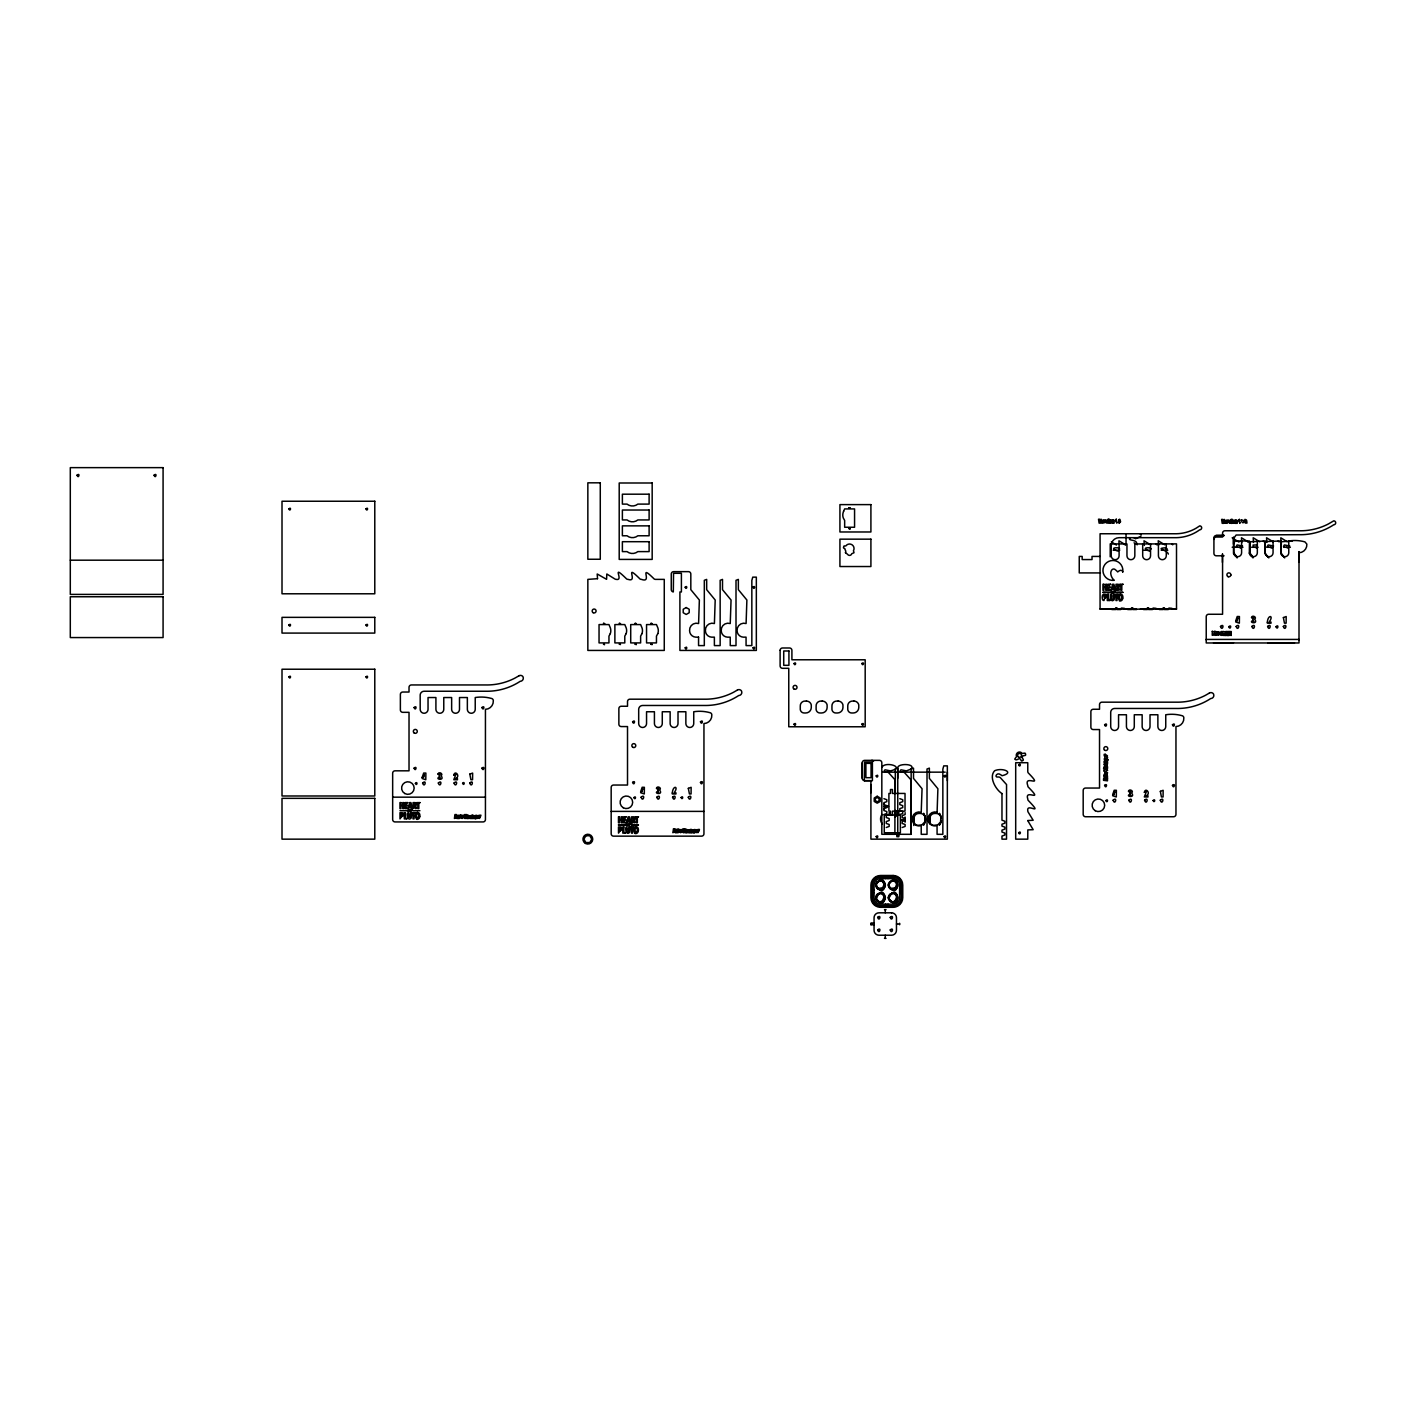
<?xml version="1.0" encoding="UTF-8"?>
<svg xmlns="http://www.w3.org/2000/svg" width="1406" height="1406" viewBox="0 0 1406 1406"><rect width="100%" height="100%" fill="white"/><g stroke="black" fill="none" stroke-linecap="round" stroke-linejoin="round"><path stroke-width="1.5" d="M937.064 812.246A6.907 6.907 0 0 0 928.083 819.346A6.555 6.555 0 0 0 934.322 825.867L937.064 825.849L937.081 834.32L942.846 834.32L942.846 769.117L943.76 765.866L947.345 765.866L947.345 839.154L870.912 839.154L870.912 780.682L864.62 780.682A2.355 2.355 0 0 1 862.265 778.309L862.265 762.72A2.355 2.355 0 0 1 864.62 760.365L879.471 760.365A2.355 2.355 0 0 1 881.826 762.72L881.826 834.285L895.306 834.32M870.912 792.791L870.912 784.601M894.901 834.285L894.937 779.715L888.944 773.054A2.794 2.794 0 0 0 886.87 772.122M910.824 834.285L910.86 779.715L904.884 773.054A2.794 2.794 0 0 0 902.793 772.122M947.345 780.664L947.345 772.158M1213.519 642.964L1233.519 642.735M1267.984 642.964L1277 642.964M1277.456 642.964L1279.688 642.964M1280.11 642.964L1282.272 642.964M1282.694 642.964L1284.733 642.735M1285.225 642.964L1287.474 642.964M1290.374 642.964L1292.624 642.735M1292.958 642.964L1294.504 642.964M399.954 810.7L407.072 810.787M626.918 825.006L628.166 824.83L626.935 825.094M1225.153 635.407L1225.03 631.804L1222.904 631.452L1222.869 635.371L1223.888 635.389L1223.905 633.614L1224.204 635.389L1228.967 635.442L1228.985 632.858L1229.969 635.459L1230.355 632.805L1231.217 635.477L1231.269 631.54L1229.934 631.522L1229.688 633.368L1229.442 631.522L1228.106 631.505L1228.071 635.442M419.884 816.464L419.902 815.339A3.884 3.884 0 0 0 419.375 813.494A2.021 2.021 0 0 0 417.512 812.527M638.377 830.682L638.394 829.558A3.884 3.884 0 0 0 637.885 827.712A2.021 2.021 0 0 0 636.022 826.746M1122.849 598.112L1122.867 596.988A3.884 3.884 0 0 0 1122.357 595.142A2.021 2.021 0 0 0 1120.477 594.176M901.193 885.112L901.193 897.678A8.067 8.067 0 0 1 893.126 905.745L880.543 905.745A8.067 8.067 0 0 1 872.493 897.678L872.493 885.112A8.067 8.067 0 0 1 880.543 877.045L893.126 877.045A8.067 8.067 0 0 1 901.193 885.112L901.896 897.995A8.471 8.471 0 0 1 893.443 906.466L880.226 906.466A8.471 8.471 0 0 1 871.773 897.995L871.773 884.796A8.471 8.471 0 0 1 880.226 876.325L893.443 876.325A8.471 8.471 0 0 1 901.896 884.796L901.896 897.995M901.193 892.423L901.896 884.796M881.826 767.412C884.831 760.769 906.308 767.184 890.473 770.875L885.059 769.803L884.181 770.945L885.376 772.122M875.639 885.112C887.625 866.219 887.625 903.988 875.639 885.112L879.277 880.349M881.826 889.857L884.796 882.652L880.543 880.191L876.29 882.652L876.29 887.555L880.543 890.016L885.288 886.378L881.826 880.349M875.639 897.678C887.625 878.803 887.625 916.571 875.639 897.678L879.277 902.441M881.826 902.441L884.796 895.235L880.543 892.775L876.29 895.235L876.29 900.139L880.543 902.599L885.288 898.961L881.826 892.933M888.205 885.112C900.209 866.219 900.209 903.988 888.205 885.112L891.861 880.349M894.392 889.857L897.38 882.652L893.126 880.191L888.873 882.652L888.873 887.555L893.126 890.016L897.872 886.378L894.392 880.349M888.205 897.678C900.209 878.803 900.209 916.571 888.205 897.678L891.861 902.441M894.392 902.441L897.38 895.235L893.126 892.775L888.873 895.235L888.873 900.139L893.126 902.599L897.872 898.961L894.392 892.933M1233.888 542.54L1235.452 540.976L1249.459 540.976L1249.336 553.472L1252.992 557.918M1230.76 575.335L1230.83 574.826A1.968 1.968 0 0 0 1227.877 573.121A1.968 1.968 0 0 0 1227.877 576.53L1228.352 576.724M1225.311 635.407L1225.874 631.487L1227.35 631.505L1227.895 635.442M402.397 814.882L400.991 815.55L400.991 813.617M620.907 829.101L619.501 829.786L619.501 827.853L620.925 828.538M1105.362 596.531L1103.974 597.199L1103.956 595.265M1122.744 571.943L1122.832 571.434A9.983 9.983 0 0 0 1113.113 560.467A9.983 9.983 0 0 0 1102.954 571.029A9.983 9.983 0 0 0 1114.273 580.327A9.912 9.912 0 0 1 1110.881 574.281A5.413 5.413 0 0 1 1111.707 570.115A2.302 2.302 0 0 1 1114.765 569.289A18.313 18.313 0 0 1 1117.717 571.943A6.327 6.327 0 0 1 1120.195 570.432A2.039 2.039 0 0 1 1122.41 571.082L1122.744 572.031M925.078 822.282L924.726 823.195A8.84 8.84 0 0 0 923.637 813.933M940.913 822.282L940.561 823.195A8.84 8.84 0 0 0 941.335 820.383M880.543 905.745L885.657 905.745L885.657 904.181M893.126 877.045L887.977 877.045L888.012 878.609M875.797 898.961L879.277 892.933M888.381 898.961L891.861 892.933M878.082 889.365L875.797 883.829M877.063 881.632L883.003 880.841M878.082 901.949L884.023 901.158M877.063 894.216L883.003 893.425M890.666 889.365L888.381 883.829M889.647 881.632L895.587 880.841M890.666 901.949L896.606 901.158M889.647 894.216L895.587 893.425M875.797 886.378L876.606 885.112M885.288 883.829L884.479 885.112L885.464 885.112M888.381 886.378L889.19 885.112M885.288 896.413L884.479 897.678L885.464 897.678M897.872 883.829L897.063 885.112L898.047 885.112M897.872 896.413L897.063 897.678L898.047 897.678M923.689 824.847L924.252 824.039A8.84 8.84 0 0 1 923.637 824.9M939.524 824.847L940.087 824.039A8.84 8.84 0 0 1 939.472 824.9M1140.881 536.354L1135.486 538.779L1133.904 537.672M418.092 817.941L417.266 817.941A1.968 1.968 0 0 1 416.668 816.781M635.705 827.923L636.654 827.923M1121.074 599.589L1120.23 599.589A1.968 1.968 0 0 1 1119.633 598.429L1119.545 596.724A2.232 2.232 0 0 1 1120.107 595.3L1121.127 595.336M921.985 824.812L924.673 822.018L925.095 817.273A4.956 4.956 0 0 0 920.28 813.441L918.803 813.441A4.728 4.728 0 0 0 914.093 818.327L914.093 821.842A3.884 3.884 0 0 0 917.96 825.357L921.985 824.812M937.82 824.812L940.509 822.018L940.93 817.273A4.956 4.956 0 0 0 936.097 813.441L934.638 813.441A4.728 4.728 0 0 0 929.928 818.327L929.928 821.842A3.884 3.884 0 0 0 933.795 825.357L937.82 824.812M910.983 769.1C916.308 763.792 898.785 763.036 897.749 767.412L897.749 834.285L911.158 834.32L911.158 769.029M872.493 897.678L872.493 892.582L874.057 892.582M884.796 887.555L877.063 888.574M897.38 887.555L889.647 888.574M884.796 900.139L882.511 901.088L883.003 901.949M897.38 900.139L895.095 901.088L895.587 901.949M883.899 814.566L886.799 813.512L886.799 811.578L883.899 810.524L883.899 808.643L886.799 807.589L886.799 805.656L883.899 804.601L883.899 802.703L886.799 801.648L886.799 799.733L883.899 798.661M899.822 814.566L902.722 813.512L902.722 811.578L899.822 810.524L899.822 808.643L902.722 807.589L902.722 805.656L899.822 804.601L899.822 802.703L902.722 801.648L902.722 799.733L899.822 798.661M886.272 827.484L889.172 826.429L889.172 824.496L886.272 823.441L886.272 821.561L889.172 820.506L889.172 818.573L886.272 817.519L886.272 815.638L889.172 814.566L889.172 812.65M905.113 820.506L902.195 821.561L902.195 823.441L905.113 824.496L905.113 826.429L902.195 827.484M1130.371 537.672C1126.118 541.24 1137.577 538.885 1136.663 543.964M882.511 881.703L884.023 881.632M895.095 881.703L896.606 881.632M882.511 894.286L884.023 894.216M895.095 894.286L896.606 894.216M877.063 901.158L878.574 901.088M889.647 901.158L891.158 901.088M1107.981 519.728L1108.983 519.728M1107.981 519.921L1108.983 519.921M1103.534 521.591L1102.304 522.575L1103.534 521.802M1226.647 521.784L1225.399 522.751L1226.647 521.977M1216.278 535.475L1224.099 535.475L1216.278 535.475A2.355 2.355 0 0 0 1213.923 537.83L1213.923 553.419A2.355 2.355 0 0 0 1216.278 555.792L1224.064 555.792M1292.395 540.976L1281.323 541.767L1281.165 553.296L1284.276 557.286M1257.157 544.913L1253.027 545.071L1253.625 547.268M1232.183 547.268L1242.957 547.268M1251.586 547.268L1258.054 547.268M1266.665 547.268L1273.133 547.268M1283.924 547.268L1290.392 547.268M1113.183 550.256L1119.721 550.256M1143.746 550.256L1150.301 550.256M1161.215 550.256L1167.771 550.256M1100.072 556.425L1092.023 556.425L1092.023 559.57L1082.181 559.57L1082.181 556.425L1079.246 556.425L1079.246 572.927L1100.072 572.927M70.3 560.186L163.078 560.186M1103.974 595.248L1105.397 596.074M1104.694 598.06L1103.956 600.538C1101.583 601.381 1101.425 592.805 1104.518 594.351A1.986 1.986 0 0 1 1106.399 595.265M1124.484 608.359L1121.338 608.042M1156.171 608.359L1153.025 608.042M1172.006 608.359L1168.861 608.042M1100.072 609.044L1120.547 609.044M1124.484 609.044L1136.382 609.044M1140.319 609.044L1152.235 609.044M1156.171 609.044L1168.07 609.044M1172.006 609.044L1176.506 609.044M1111.777 609.536L1115.714 609.536L1115.714 607.691M1120.828 609.536L1116.891 609.536L1116.891 607.691M1127.612 609.536L1131.549 609.536L1131.549 607.691M1136.663 609.536L1132.726 609.536L1132.726 607.691M1143.482 609.536L1147.401 609.536L1147.401 607.691M1152.516 609.536L1148.579 609.536L1148.579 607.691M1159.282 609.536L1163.219 609.536L1163.219 607.691M1168.333 609.536L1164.396 609.536L1164.396 607.691M1287.808 642.735L1290.058 642.735M882.687 772.158L945.183 772.158M1104.237 775.866L1107.471 775.866L1107.453 777.817L1104.237 778.133L1104.237 777.149L1106.961 777.008L1104.237 776.85L1104.325 775.462M864.549 780.682L872.405 780.682L872.405 762.017L864.549 762.017L864.321 780.646M392.661 797.167L485.439 797.167M884.181 806.622L887.327 806.622M611.171 811.385L703.949 811.385M937.099 812.246L937.89 788.748L929.366 778.379L929.366 768.115L927.011 769.029L927.011 834.32L921.229 834.32L921.211 825.849L918.487 825.867A6.555 6.555 0 0 1 912.23 819.346A6.907 6.907 0 0 1 921.211 812.246L922.055 788.748L913.513 778.379L913.513 768.115L906.395 770.875L900.982 769.803L900.121 770.945L901.299 772.122M400.991 813.599L402.415 814.32M401.729 816.411L399.989 818.89L399.972 812.703L401.554 812.703A1.986 1.986 0 0 1 403.434 813.617M479.077 816.921L477.829 817.905L479.077 817.132M901.967 819.593L905.113 819.593M620.222 830.63L618.499 833.125L618.482 826.921L620.064 826.921A1.986 1.986 0 0 1 621.944 827.853M697.587 831.35L696.655 831.35M896.852 834.848L898.821 834.848M872.493 890.209L874.057 890.209M899.612 890.209L901.193 890.209M899.612 892.582L901.193 892.582M884.497 909.664L886.026 909.664M870.912 924.779L870.912 923.232L874.057 923.232M870.912 923.443L874.057 923.619M870.912 923.795L874.057 923.795M870.912 924.217L874.057 924.217M896.466 924.006L899.612 924.006M870.912 924.41L874.057 924.41M870.912 924.568L874.057 924.691M884.497 938.364L886.026 938.364M896.606 888.574L895.095 888.504L895.587 889.365M884.023 888.574L882.511 888.504L883.003 889.365M1286.156 547.268L1288.23 548.182M1269.97 547.268L1272.043 548.182M1255.119 547.268L1257.192 548.182M1238.932 547.268L1241.006 548.182M886.835 905.745L893.126 905.745M1284.662 547.268L1283.52 546.389L1284.346 544.948L1289.759 546.003M1268.458 547.268L1267.316 546.389L1268.159 544.948L1273.572 546.003M1237.421 547.268L1236.278 546.389L1237.122 544.948L1242.535 546.003M893.443 906.466L888.012 905.745L888.012 904.181M905.113 818.573L902.195 817.519L902.195 815.638L905.113 814.566L905.113 812.65M635.846 832.211L636.672 832.124A2.109 2.109 0 0 0 637.217 830.876L637.287 829.294A2.267 2.267 0 0 0 636.725 827.87M872.493 885.112L872.493 892.423M1278.142 540.976L1279.126 541.925M1263.309 540.976L1264.293 541.925M1247.104 540.976L1248.089 541.925M1171.743 543.876L1172.727 544.825M1140.055 533.753L1141.145 535.018M1155.908 543.876L1156.892 544.825M1124.22 543.876L1125.204 544.825M418.162 813.687L417.266 813.635A2.232 2.232 0 0 0 416.633 815.076L416.615 816.781M1287.298 541.802L1280.813 537.795L1280.989 542.417M1273.151 541.802L1266.56 537.795L1266.841 542.417M1259.776 541.802L1253.203 537.795L1253.467 542.417M1247.983 541.802L1241.498 537.795L1241.709 542.663M1232.166 537.83L1238.967 542.066M1164.801 544.79L1158.228 540.783L1158.491 545.405M1150.653 544.79L1144.027 540.8L1144.343 545.405M1134.08 542.804L1137.278 544.79M1125.485 544.79L1118.948 540.783L1119.035 544.122M1111.355 541.872L1116.469 545.053M1167.173 548.92L1165.592 547.813C1154.554 548.498 1167.314 549.816 1168.351 554.105M1151.321 548.92L1149.757 547.813C1142.024 547.233 1146.013 550.326 1149.809 551.099M1119.633 548.92L1118.069 547.813C1110.336 547.233 1114.325 550.326 1118.122 551.099M1284.68 557.918L1281.024 553.489L1280.919 540.976L1265.242 541.591L1264.978 553.296L1268.071 557.286M1268.827 557.918L1265.172 553.489L1265.189 540.976L1250.285 541.767L1250.127 553.296L1253.238 557.286M1237.034 557.286L1233.888 552.892L1233.747 538.375L1236.102 535.018L1299.003 534.684A60.774 60.774 0 0 0 1333.732 524.772A1.968 1.968 0 0 0 1335.7 522.804A1.968 1.968 0 0 0 1333.732 520.835L1328.459 523.928A60.774 60.774 0 0 1 1299.003 530.765L1224.942 530.765A2.355 2.355 0 0 0 1222.57 533.12L1222.57 537.039L1216.278 537.039A2.355 2.355 0 0 0 1213.923 539.394M1237.139 557.918L1233.484 553.472L1233.484 537.039M888.381 896.413L889.19 897.678M875.797 896.413L876.606 897.678M891.158 888.504L891.861 889.857M878.574 888.504L879.277 889.857M880.543 877.045L885.657 877.045L885.657 878.609M940.913 816.552L939.524 813.283M925.078 816.552L923.689 813.283M408.548 817.273L410.253 817.185A3.814 3.814 0 0 0 410.288 816.587C409.058 811.192 412.661 811.86 411.325 816.816A3.814 3.814 0 0 1 411.22 817.624L411.114 817.976A1.916 1.916 0 0 1 410.833 818.433L409.726 819.03A2.777 2.777 0 0 1 409.058 819.03L407.547 817.677A4.007 4.007 0 0 1 407.441 816.675C406.123 811.508 409.796 811.543 408.478 816.675M1111.496 598.815L1112.287 599.712L1113.218 598.833A3.814 3.814 0 0 0 1113.253 598.235C1112.041 592.84 1115.643 593.508 1114.308 598.464A3.814 3.814 0 0 1 1114.202 599.272L1114.079 599.624A1.916 1.916 0 0 1 1113.816 600.081L1112.708 600.678A2.777 2.777 0 0 1 1112.041 600.678L1110.529 599.325A4.007 4.007 0 0 1 1110.406 598.323M627.023 831.385L627.814 832.282L628.746 831.421A3.814 3.814 0 0 0 628.798 830.805C627.568 825.427 631.171 826.078 629.835 831.051A3.814 3.814 0 0 1 629.73 831.842L629.607 832.194A1.916 1.916 0 0 1 629.343 832.651L628.236 833.266A2.777 2.777 0 0 1 627.568 833.266L626.057 831.895A4.007 4.007 0 0 1 625.951 830.911C624.633 825.726 628.289 825.779 626.988 830.893M416.422 803.968L415.455 802.703A2.373 2.373 0 0 0 414.7 802.598L413.083 802.598L413.012 808.608C415.315 808.643 413.206 802.756 415.508 808.608C418.021 808.977 414.436 806.042 416.352 804.953A2.214 2.214 0 0 0 416.404 803.968M1111.461 598.323L1111.461 594.351L1110.459 594.351L1110.406 598.323M1233.484 538.691L1233.484 544.227M1118.455 596.759L1118.455 598.112A4.534 4.534 0 0 0 1118.614 598.921A2.601 2.601 0 0 0 1119.598 600.432M633.983 829.347L633.983 830.682A4.534 4.534 0 0 0 634.141 831.491A2.601 2.601 0 0 0 635.125 833.02M415.473 815.111L415.473 816.464A4.534 4.534 0 0 0 415.631 817.273A2.601 2.601 0 0 0 416.615 818.784M1299.003 551.591L1299.003 639.888M1298.828 551.996L1298.828 562.365M1273.063 540.976L1273.063 552.769A3.937 3.937 0 0 1 1269.126 556.706A3.937 3.937 0 0 1 1265.189 552.769M1257.333 540.976L1257.333 552.769A3.937 3.937 0 0 1 1253.396 556.706A3.937 3.937 0 0 1 1249.459 552.769M1241.603 540.976L1241.603 552.769A3.937 3.937 0 0 1 1237.667 556.706A3.937 3.937 0 0 1 1233.747 552.769M1222.57 553.964L1222.57 614.264L1208.58 614.264A2.355 2.355 0 0 0 1206.225 616.636L1206.225 639.888M1222.412 554.069L1222.412 562.365M1166.277 543.964L1166.277 555.757A3.937 3.937 0 0 1 1162.358 559.693A3.937 3.937 0 0 1 1158.421 555.757L1158.421 543.964M1150.547 543.964L1150.547 555.757A3.937 3.937 0 0 1 1146.628 559.693A3.937 3.937 0 0 1 1142.691 555.757L1142.691 543.964M1126.048 533.753L1126.048 544.526M1119.106 543.964L1119.106 555.757A3.937 3.937 0 0 1 1115.169 559.693A3.937 3.937 0 0 1 1111.232 555.757L1111.232 545.546A7.856 7.856 0 0 1 1119.106 537.672L1176.506 537.672A41.213 41.213 0 0 0 1199.705 529.816A1.968 1.968 0 0 0 1201.673 527.848A1.968 1.968 0 0 0 1199.705 525.879L1196.225 528.146A41.213 41.213 0 0 1 1176.506 533.753L1100.072 533.753L1100.072 609.15L1176.506 609.15L1176.506 543.876L1134.835 543.964L1134.835 555.757A3.937 3.937 0 0 1 1130.899 559.693A3.937 3.937 0 0 1 1126.962 555.757L1126.962 543.964L1110.213 543.876L1110.213 556.811M1106.118 756.2L1106.891 757.43L1105.907 756.2M929.612 815.322L929.612 823.758M913.777 815.322L913.777 825.515M905.113 816.991L905.113 822.194M899.612 923.25L899.612 924.761M898.821 811.139L898.821 815.076L900.385 815.076L900.385 819.206L901.967 819.979L900.385 819.979L900.385 832.756L898.821 832.756L898.821 836.693L896.852 836.693L896.852 832.756L884.269 832.756L884.269 815.076L896.852 815.076L896.852 811.139M897.678 778.362L897.678 768.098L895.306 769.012L895.306 792.966M895.306 810.383L895.306 817.167M892.441 815.076L892.441 811.139L905.025 811.139L905.025 793.441L892.441 793.441L892.441 789.522L890.473 789.522L890.473 793.441L888.908 793.441L888.908 806.218L887.327 806.218L888.908 807.009L888.908 811.139L890.473 811.139L890.473 815.076M885.27 909.664L885.27 912.81M885.27 935.218L885.253 938.364M884.181 804.021L884.181 809.206M862.265 762.72L862.265 778.309M678.096 829.558C678.114 837.414 681.91 826.71 676.919 829.487L676.69 832.176L676.62 829.487L675.636 829.487L676.128 832.739L677.903 832.704L677.903 829.487M419.919 810.7L412.802 810.787M403.188 813.758A1.916 1.916 0 0 1 401.747 816.552M419.656 816.499A2.548 2.548 0 0 1 416.51 819.294M415.649 815.093A2.759 2.759 0 0 1 417.406 812.281M418.215 817.941A2.109 2.109 0 0 0 418.707 816.64L418.777 815.076A2.267 2.267 0 0 0 418.215 813.652M871.702 760.365A2.355 2.355 0 0 1 873.565 761.279M896.817 816.394A6.907 6.907 0 0 1 897.924 814.443M882.388 823.846A6.555 6.555 0 0 1 880.578 819.346A6.907 6.907 0 0 1 882.107 814.443M939.472 813.933A8.84 8.84 0 0 1 941.335 818.45M621.698 827.993A1.916 1.916 0 0 1 620.239 830.77M638.166 830.718A2.548 2.548 0 0 1 635.02 833.53M634.141 829.329A2.759 2.759 0 0 1 635.916 826.5M635.635 827.87A2.232 2.232 0 0 0 635.143 829.294L635.125 830.999A1.968 1.968 0 0 0 635.67 832.159M1230.83 574.826A1.968 1.968 0 0 1 1227.877 576.53M1223.361 535.475A2.355 2.355 0 0 1 1223.976 535.545M1280.919 552.769A3.937 3.937 0 0 0 1284.856 556.706A3.937 3.937 0 0 0 1288.775 552.769L1288.775 540.976A38.401 38.401 0 0 1 1304.909 541.872L1306.859 544.122A8.102 8.102 0 0 1 1299.003 552.769M1106.17 595.406A1.916 1.916 0 0 1 1104.712 598.2M1122.621 598.148A2.548 2.548 0 0 1 1119.475 600.942M1118.614 596.742A2.759 2.759 0 0 1 1120.389 593.93M1121.18 599.589A2.109 2.109 0 0 0 1121.689 598.288L1121.76 596.724A2.267 2.267 0 0 0 1121.18 595.3M698.554 637.146L698.554 645.6L704.318 645.6L704.318 580.309L706.673 579.395L706.673 589.659L715.197 600.028L714.406 623.526A6.907 6.907 0 0 0 705.39 630.626A6.555 6.555 0 0 0 711.629 637.164L714.371 637.146L714.389 645.6L720.153 645.6L720.153 580.309L722.508 579.395L722.508 589.659L731.05 600.028L730.241 623.526A6.907 6.907 0 0 0 721.225 630.626A6.555 6.555 0 0 0 727.482 637.164L730.224 637.146L730.241 645.6L736.006 645.6L736.006 580.309L738.361 579.395L738.361 589.659L746.885 600.028L746.094 623.526A6.907 6.907 0 0 0 737.078 630.626A6.555 6.555 0 0 0 743.317 637.164L746.059 637.146L746.076 645.6L751.841 645.6L751.841 580.414L752.755 577.145L756.34 577.145L756.34 650.433L679.906 650.433L679.906 591.961L681.4 591.961L681.4 573.297L673.544 573.297L673.316 591.944A2.355 2.355 0 0 1 671.26 589.606L671.26 574A2.355 2.355 0 0 1 673.615 571.644L688.465 571.644A2.355 2.355 0 0 1 690.821 574L690.821 589.659L699.362 600.028L698.589 623.526A6.907 6.907 0 0 0 689.573 630.626A6.555 6.555 0 0 0 695.812 637.164L698.554 637.146M780.119 650.345L780.119 665.934A2.355 2.355 0 0 0 782.474 668.307L788.766 668.307L788.766 726.779L865.182 726.779L865.182 659.783L791.912 659.783L791.912 650.345A2.355 2.355 0 0 0 789.539 647.99L782.474 647.99A2.355 2.355 0 0 0 780.119 650.345M1001.986 793.582L1001.968 820.173L1004.868 821.227L1004.868 823.16L1001.968 824.215L1001.968 826.095L1004.868 827.15L1004.868 829.083L1001.968 830.138L1001.968 832.036L1004.868 833.09L1004.868 835.023L1001.968 836.078L1001.986 839.154L1006.52 839.154L1006.555 784.566L1000.562 777.905A2.794 2.794 0 0 0 998.488 776.991C993.638 777.993 996.766 771.736 1000.527 774.618L1002.091 775.725C1015.255 772.474 1002.25 767.237 994.604 770.752C988.453 777.377 996.063 789.891 1001.986 793.582M1206.225 639.431L1206.225 642.964L1299.003 642.964L1299.003 639.431L1206.225 639.431M409.673 810.664L408.425 810.928L409.673 810.664M1112.638 592.313L1111.408 592.576L1112.638 592.313M618.464 824.918L625.565 825.006L618.464 824.918M1102.937 592.348L1110.037 592.436L1102.937 592.348M422.187 777.377L422.169 778.52L425.79 779.732L425.877 773.072L423.681 773.054L422.187 777.377M424.19 774.565L423.434 777.395L424.19 774.565M453.839 775.093L456.001 774.126L453.786 779.715L457.442 779.768L457.46 778.625L455.632 778.608C460.94 776.2 454.841 769.697 453.839 775.093M469.815 774.108L470.905 779.715L472.557 779.732L472.644 773.072L469.815 774.108M640.697 791.613L640.679 792.738L644.3 793.951L644.37 787.307L642.173 787.272L640.697 791.613M642.7 788.801L641.927 791.613L642.7 788.801M672.314 793.002L672.296 793.951L675.952 793.986L675.97 792.861L674.142 792.826C679.221 785.831 672.753 785.093 672.314 793.002M688.325 788.344L689.415 793.933L691.067 793.951L691.137 787.307L688.325 788.344M1112.708 794.601L1112.691 795.743L1116.311 796.956L1116.382 790.295L1114.185 790.277L1112.708 794.601M1114.712 791.789L1113.939 794.618L1114.712 791.789M1144.361 792.316L1146.523 791.35L1144.308 796.938L1147.964 796.991L1147.964 795.849L1146.154 795.831C1151.461 793.423 1145.363 786.921 1144.361 792.316M1160.337 791.332L1161.409 796.938L1163.078 796.956L1163.149 790.295L1160.337 791.332M1212.271 631.329L1212.236 635.248L1213.255 635.266L1214.433 631.909L1212.271 631.329M1213.606 632.331L1213.606 632.331M1214.766 631.347L1214.731 635.284L1215.751 635.301L1215.768 633.526L1217.016 635.301L1216.963 631.856L1214.766 631.347M1218.44 632.401L1218.563 634.739L1218.44 632.401M1220.127 632.823C1218.774 635.987 1223.905 636.338 1222.499 633.262L1221.287 633.245C1220.496 636.285 1223.695 628.324 1220.127 632.823M1235.751 620.837L1235.733 621.962L1239.354 623.174L1239.424 616.531L1237.227 616.496L1235.751 620.837M1237.755 618.025L1236.981 620.837L1237.755 618.025M1267.351 622.225L1267.351 623.174L1271.006 623.21L1271.006 622.085L1269.196 622.05C1274.275 615.055 1267.808 614.317 1267.351 622.225M1283.379 617.568L1284.451 623.157L1286.121 623.174L1286.191 616.531L1283.379 617.568M1027.751 820.629L1033.182 829.698L1027.821 829.909L1027.768 839.154L1015.694 839.154L1015.694 762.72L1027.768 762.72L1027.768 771.367A2.759 2.759 0 0 0 1028.173 772.825C1044.693 789.662 1023.34 773.458 1027.768 785.532A2.759 2.759 0 0 0 1028.173 786.973C1044.693 803.722 1024.218 788.098 1027.768 798.889A2.759 2.759 0 0 0 1028.173 800.348C1044.43 817.255 1026.327 802.228 1027.768 810.682A2.759 2.759 0 0 0 1028.173 812.141L1033.182 820.278L1027.768 820.524M1246.191 522.188C1245.435 521.731 1243.818 523.559 1246.964 523.067C1246.56 519.622 1246.841 519.921 1244.872 519.394L1244.837 521.38L1246.085 521.046L1246.191 522.188M463.488 817.167C460.131 822.035 462.047 811.034 463.488 817.167M681.98 831.403C678.782 836.254 680.469 825.269 681.98 831.403M1111.566 521.837C1108.28 526.723 1110.055 515.703 1111.566 521.837M1234.661 522.03C1231.463 526.899 1233.15 515.879 1234.661 522.03M1120.494 521.854C1116.434 526.863 1119.686 513.963 1120.494 521.854M415.438 804.373C413.891 807.483 414.225 801.35 415.438 804.373M633.948 818.591C632.841 821.719 632.524 815.55 633.948 818.591M1118.42 586.021C1117.067 589.096 1117.137 582.98 1118.42 586.021M476.493 817.73C475.228 821.895 472.557 814.83 476.493 815.252L476.493 817.73M695.003 831.965C693.527 836.043 691.26 828.978 695.003 829.487L695.003 831.965M845.481 552.699L847.484 554.228A2.355 2.355 0 0 0 851.808 553.665L853.969 552.769A3.884 3.884 0 0 0 853.864 552.066L853.442 550.783A4.517 4.517 0 0 0 851.966 544.72A4.517 4.517 0 0 0 845.832 545.932L844.567 545.932A3.867 3.867 0 0 0 843.881 546.108L843.442 547.707A3.867 3.867 0 0 0 843.934 548.217L845.024 548.92A4.517 4.517 0 0 0 845.814 551.117L845.481 552.699M466.23 817.044C464.929 821.965 461.555 813.336 465.738 814.636C467.073 813.389 462.363 819.522 466.23 817.044M684.722 831.28C683.439 836.201 680.065 827.554 684.247 828.855C684.986 829.083 681.488 832.721 684.722 831.28M407.863 810.664C410.201 814.619 410.816 806.833 407.863 810.559M415.385 783.37C416.914 787.009 418.057 780.488 415.385 783.37M458.409 817.413L457.126 815.252L457.811 818.538L459.393 818.468L459.393 815.252L458.409 815.252L458.409 817.413M462.609 783.3C464.121 786.938 465.281 780.4 462.609 783.3M626.355 824.9C628.623 828.942 629.255 821.034 626.355 824.9M633.895 797.606C635.424 801.244 636.567 794.706 633.895 797.606M681.102 797.518C682.648 801.139 683.755 794.671 681.102 797.518M1110.828 592.313C1113.411 596.214 1113.341 588.499 1110.845 592.207M1105.907 800.594C1107.436 804.232 1108.578 797.712 1105.907 800.594M1153.113 800.524C1154.642 804.162 1155.802 797.624 1153.113 800.524M1275.963 626.707C1277.79 631.083 1279.179 623.245 1275.963 626.707M632.507 822.738L631.522 822.844L631.522 816.851L633.21 816.816A2.373 2.373 0 0 1 633.965 816.921L634.932 818.204A2.214 2.214 0 0 1 634.862 819.188C633.016 819.909 636.479 823.125 634.018 822.844L633.087 820.278L632.507 822.738M1116.979 590.168L1115.995 590.256L1115.995 584.263L1117.682 584.246A2.373 2.373 0 0 1 1118.42 584.351L1119.404 585.617A2.214 2.214 0 0 1 1119.334 586.601C1117.594 587.04 1120.793 590.52 1118.491 590.256L1117.559 587.708L1116.979 590.168M480.395 816.605L479.393 818.468L479.393 815.252L480.957 815.199L480.448 816.482M698.905 830.823L697.903 832.704L697.903 829.487L699.467 829.417L698.905 830.823M1104.87 521.275L1103.851 523.137L1103.851 519.921L1105.415 519.869L1104.87 521.275M1106.944 774.179L1104.325 774.214L1103.815 775.462L1107.207 775.391L1106.944 774.179M1227.965 521.468L1226.963 523.331L1226.963 520.115L1228.528 520.044L1227.965 521.468M1022.109 757.447L1023.287 759.556A3.884 3.884 0 0 1 1023.269 760.259L1021.846 761.085A3.867 3.867 0 0 1 1021.231 760.734C1019.877 755.795 1017.153 761.577 1014.851 759.31A3.884 3.884 0 0 1 1014.974 758.625L1016.573 756.639A3.216 3.216 0 0 1 1017.909 752.456A3.216 3.216 0 0 1 1022.18 753.475L1024.693 753.124A3.867 3.867 0 0 1 1025.361 753.352L1025.695 754.969A3.867 3.867 0 0 1 1025.167 755.444L1022.9 755.848L1022.109 757.447M472.662 815.252L473.892 815.621L473.927 818.468L472.961 818.468L472.803 815.761L472.644 818.468L471.678 818.468L471.678 815.252L472.662 815.252M691.172 829.487L692.402 829.839L692.437 832.704L691.453 832.704L691.4 830.015L691.154 832.704L690.17 832.704L690.17 829.487L691.172 829.487M1112.884 519.921L1114.097 520.29L1114.15 523.137L1113.165 523.137L1113.025 520.431L1112.867 523.137L1111.882 523.137L1111.882 519.921L1112.884 519.921M1235.979 520.115L1237.21 520.466L1237.245 523.331L1236.278 523.331L1236.208 520.642L1235.962 523.331L1234.995 523.331L1234.995 520.115L1235.979 520.115M1107.524 772.896C1104.009 777.272 1103.692 768.537 1107.524 772.896M437.987 773.985C437.864 775.532 442.082 772.913 439.217 775.497L439.885 778.696L439.621 776.938C433.646 779.205 445.456 781.261 441.115 775.813C443.821 773.792 438.654 771.103 437.987 773.985M656.479 788.221C656.391 790.067 660.556 786.833 657.727 789.715L658.395 792.914L658.113 791.174C652.156 793.423 663.948 795.497 659.625 790.049C662.331 788.01 657.164 785.321 656.479 788.221M1128.491 791.209C1128.385 793.037 1132.586 789.856 1129.739 792.703L1130.565 795.866L1130.125 794.162C1124.167 796.411 1135.96 798.485 1131.637 793.037C1134.343 791.016 1129.159 788.327 1128.491 791.209M1241.27 520.027C1242.693 526.494 1246.384 519.517 1241.27 520.027M1251.533 617.445C1251.428 619.273 1255.611 616.092 1252.781 618.939L1253.607 622.102L1253.168 620.398C1247.21 622.647 1259.003 624.721 1254.679 619.273C1257.386 617.234 1252.201 614.545 1251.533 617.445M469.147 815.955C471.959 814.742 466.95 819.364 471.326 818.468L471.186 815.568L469.147 815.955M687.639 830.173C690.469 828.872 685.478 833.67 689.836 832.704L689.678 829.786L687.639 830.173M1106.803 522.364C1103.306 522.557 1110.09 523.876 1106.452 520.659C1109.932 520.255 1103.095 519.464 1106.803 522.364M1229.916 522.54C1226.489 522.751 1233.132 524.069 1229.565 520.835C1233.08 520.396 1226.137 519.587 1229.916 522.54M476.845 815.99C476.845 822.756 481.502 813.125 476.845 815.99M695.355 830.208C695.355 836.992 700.012 827.361 695.355 830.208M1101.32 520.659C1101.302 527.426 1105.977 517.795 1101.32 520.659M1224.415 520.835C1224.415 527.619 1229.072 517.988 1224.415 520.835M1107.524 757.289C1103.886 761.701 1103.78 753.018 1107.524 757.289M475.509 817.097L475.386 815.761L475.509 817.097M694.019 831.333L693.879 829.997L694.019 831.333M1100.019 519.939L1099.861 521.96L1099.58 519.218L1098.508 519.218L1099.105 523.137L1100.652 523.137L1101.162 519.218L1100.019 519.939M1223.132 520.132L1222.956 522.153L1222.693 519.394L1221.621 519.394L1222.201 523.331L1223.765 523.331L1224.274 519.394L1223.132 520.132M455.544 817.765L454.419 818.468L454.946 814.549L456.423 814.549L457.003 818.468L455.544 817.765M674.036 832L672.929 832.704L673.456 828.767L674.933 828.767L675.513 832.704L674.036 832M1119.194 519.833L1119.334 522.61L1119.194 519.833M470.36 817.607L470.36 817.607M688.852 831.825L688.852 831.825M462.24 815.832L462.363 817.958L462.24 815.832M680.75 830.05L680.856 832.194L680.873 829.997M1110.318 520.501L1110.441 522.628L1110.371 520.448M1108.016 759.978L1104.659 760.98L1104.237 758.765L1107.366 758.783L1108.016 759.978M1233.431 520.677L1233.537 522.821L1233.431 520.677M467.565 815.849L467.548 818.468L466.564 818.468L466.564 814.549L468.708 815.462L468.831 818.468L467.846 818.468L467.565 815.849M686.075 830.067L686.04 832.704L685.074 832.704L685.074 828.767L687.218 829.698L687.341 832.704L686.356 832.704L686.128 830.015M597.515 578.692L587.849 579.377L587.849 650.433L664.265 650.433L664.265 579.377L655.618 579.377A2.759 2.759 0 0 1 654.177 578.973C637.41 562.4 653.456 583.824 641.47 579.377A2.759 2.759 0 0 1 640.011 578.973C623.227 562.33 638.922 582.998 628.095 579.377A2.759 2.759 0 0 1 626.654 578.973C610.134 562.822 624.492 581.047 616.303 579.377A2.759 2.759 0 0 1 614.861 578.973L606.812 573.982L606.584 579.342L597.199 573.982L597.515 578.692M1107.541 770.242C1100.81 774.144 1104.395 766.78 1107.541 770.242M1104.22 764.6C1104.097 765.497 1107.102 767.307 1107.471 763.933L1104.22 764.6M455.72 815.427L455.526 817.079L455.72 815.427M674.23 829.645L674.036 831.298L674.23 829.645M1104.22 761.771L1104.237 763.599L1107.471 763.599L1107.471 762.614L1104.764 762.368L1107.471 762.316L1107.471 761.331L1104.22 761.771M77.031 475.193C78.472 479.71 80.529 472.012 77.031 475.193M154.08 475.193C155.521 479.71 157.577 472.012 154.08 475.193M288.915 508.849C290.128 512.592 291.833 506.195 288.915 508.849M288.915 624.967C290.128 628.71 291.833 622.313 288.915 624.967M288.915 676.831C290.128 680.592 291.833 674.195 288.915 676.831M365.982 508.849C367.177 512.592 368.899 506.195 365.982 508.849M365.982 624.967C367.177 628.71 368.899 622.313 365.982 624.967M365.982 676.831C367.177 680.592 368.899 674.195 365.982 676.831M414.085 707.517C415.543 712.034 417.6 704.336 414.085 707.517M414.085 768.151C415.543 772.667 417.6 764.969 414.085 768.151M422.591 783.001C424.524 788.994 427.266 778.748 422.591 783.001M438.321 783.001C440.254 788.994 442.995 778.748 438.321 783.001M454.05 783.001C455.966 788.994 458.725 778.748 454.05 783.001M469.78 783.001C471.695 788.994 474.437 778.748 469.78 783.001M481.942 707.517C483.4 712.034 485.457 704.336 481.942 707.517M481.942 768.151C483.4 772.667 485.457 764.969 481.942 768.151M603.508 623.368L604.65 623.684L603.508 623.368M603.508 644.212L604.58 644.651L603.561 644.071M619.343 623.368L620.485 623.684L619.343 623.368M619.343 644.212L620.485 644.51L619.396 644.071M635.178 623.368L636.32 623.684L635.178 623.368M635.178 644.212L636.32 644.51L635.178 644.212M632.595 721.753C634.036 726.252 636.092 718.571 632.595 721.753M651.013 623.368L652.156 623.684L651.013 623.368M632.595 782.386C634.036 786.885 636.092 779.205 632.595 782.386M651.013 644.212L652.156 644.51L651.013 644.212M641.101 797.22C643.034 803.23 645.776 792.984 641.101 797.22M656.83 797.22C658.746 803.23 661.505 792.984 656.83 797.22M685.179 587.198C686.374 590.942 688.096 584.545 685.179 587.198M685.179 647.815C686.374 651.576 688.096 645.178 685.179 647.815M672.56 797.22C674.476 803.23 677.217 792.984 672.56 797.22M688.272 797.22C690.205 803.23 692.947 792.984 688.272 797.22M700.452 721.753C701.893 726.252 703.949 718.571 700.452 721.753M700.452 782.386C701.893 786.885 703.949 779.205 700.452 782.386M753.036 587.198C754.231 590.942 755.953 584.545 753.036 587.198M753.036 647.815C754.231 651.576 755.953 645.178 753.036 647.815M794.021 663.527C795.234 667.288 796.938 660.873 794.021 663.527M794.021 724.16C795.234 727.921 796.938 721.506 794.021 724.16M848.96 507.724L850.103 508.023L848.96 507.724M848.96 528.551L850.103 528.867L848.96 528.551M861.878 663.527C863.091 667.288 864.795 660.873 861.878 663.527M861.878 724.16C863.091 727.921 864.795 721.506 861.878 724.16M876.184 775.901C877.379 779.662 879.101 773.247 876.184 775.901M876.184 836.535C877.379 840.296 879.101 833.881 876.184 836.535M877.643 917.362C879.33 922.617 881.738 913.654 877.643 917.362M877.643 929.946C879.33 935.201 881.738 926.238 877.643 929.946M890.226 917.362C891.914 922.617 894.304 913.654 890.226 917.362M890.226 929.946C891.914 935.201 894.304 926.238 890.226 929.946M944.041 775.901C945.236 779.662 946.959 773.247 944.041 775.901M944.041 836.535C945.236 840.296 946.959 833.881 944.041 836.535M1018.752 764.829C1019.948 768.572 1021.67 762.175 1018.752 764.829M1018.717 832.668C1019.965 836.57 1021.74 829.927 1018.717 832.668M1104.606 724.74C1106.047 729.239 1108.104 721.559 1104.606 724.74M1104.606 785.374C1106.047 789.873 1108.104 782.193 1104.606 785.374M1113.113 800.207C1115.046 806.218 1117.788 795.972 1113.113 800.207M1128.842 800.207C1130.758 806.218 1133.517 795.972 1128.842 800.207M1144.572 800.207C1146.488 806.218 1149.229 795.972 1144.572 800.207M1160.284 800.207C1162.217 806.218 1164.959 795.972 1160.284 800.207M1172.463 724.74C1173.905 729.239 1175.961 721.559 1172.463 724.74M1172.463 785.374C1173.905 789.873 1175.961 782.193 1172.463 785.374M1220.478 626.461C1222.341 632.261 1224.995 622.366 1220.478 626.461M1226.647 632.366L1226.436 634.018L1226.647 632.366M1228.791 626.689C1230.215 631.136 1232.236 623.561 1228.791 626.689M1236.155 626.443C1238.071 632.454 1240.83 622.208 1236.155 626.443M1251.885 626.443C1253.801 632.454 1256.542 622.208 1251.885 626.443M1267.614 626.443C1269.53 632.454 1272.272 622.208 1267.614 626.443M1283.327 626.443C1285.26 632.454 1288.001 622.208 1283.327 626.443M1104.22 766.903L1103.534 768.713L1107.471 768.713L1107.471 767.729L1104.782 767.641L1107.471 767.412L1107.471 766.446L1104.22 766.903M1104.764 759.82L1106.522 759.908L1104.764 759.82M410.236 803.564L409.568 806.534L410.904 806.534L410.271 803.564M628.728 817.782L628.078 820.77L629.413 820.77L628.763 817.782M1113.2 585.212L1112.55 588.183L1113.868 588.183L1113.236 585.212M1104.764 772.825L1106.961 772.913L1104.817 772.79M1106.961 765.057L1105.924 764.917L1106.961 765.057M409.445 807.343L408.127 808.608L409.621 802.598L410.921 802.598L412.397 808.608L409.445 807.343M627.955 821.561L626.619 822.844L628.13 816.816L629.431 816.816L630.89 822.844L627.955 821.561M1112.427 588.991L1111.092 590.256L1112.585 584.246L1113.886 584.246L1115.362 590.256L1112.427 588.991M1217.508 631.944L1217.438 632.173A22.478 22.478 0 0 0 1217.42 634.528L1219.723 634.545A22.478 22.478 0 0 0 1219.74 632.19L1217.508 631.944M610.327 633.579L608.956 636.127L608.956 642.911L599.044 642.911L599.044 624.58L608.956 624.58L610.327 627.832A8.84 8.84 0 0 1 610.327 633.579M626.162 633.579L624.791 636.127L624.791 642.911L614.879 642.911L614.879 624.58L624.791 624.58L626.162 627.832A8.84 8.84 0 0 1 626.162 633.579M641.997 633.579L640.626 636.127L640.626 642.911L630.714 642.911L630.714 624.58L640.626 624.58L641.997 627.832A8.84 8.84 0 0 1 641.997 633.579M657.832 633.579L656.461 636.127L656.461 642.911L646.549 642.911L646.549 624.58L656.461 624.58L657.832 627.832A8.84 8.84 0 0 1 657.832 633.579M843.618 511.274L843.266 512.188A8.84 8.84 0 0 0 843.266 517.918L844.655 520.484L844.655 527.25L854.567 527.25L854.567 508.919L844.655 508.919L843.618 511.274M585.88 835.744L583.912 839.154L585.88 842.563L589.817 842.563L591.768 839.154L589.817 835.744L585.88 835.744M1116.294 519.218L1115.222 520.308L1116.874 523.137L1116.294 519.218M1239.407 519.394L1238.317 520.484L1239.987 523.331L1239.407 519.394M518.884 675.847L514.912 678.114A60.774 60.774 0 0 1 485.439 684.95L411.378 684.95A2.355 2.355 0 0 0 409.023 687.306L409.023 692.033L402.731 692.033A2.355 2.355 0 0 0 400.376 694.388L400.376 709.977A2.355 2.355 0 0 0 402.731 712.332L409.023 712.332L409.023 770.822L395.016 770.822A2.355 2.355 0 0 0 392.661 773.177L392.661 819.575A2.355 2.355 0 0 0 395.016 821.93L483.084 821.93A2.355 2.355 0 0 0 485.439 819.575L485.439 709.327A8.102 8.102 0 0 0 493.313 700.68A2.302 2.302 0 0 0 491.344 698.413A38.401 38.401 0 0 0 475.228 697.534L475.228 709.327A3.937 3.937 0 0 1 471.291 713.264A3.937 3.937 0 0 1 467.354 709.327L467.354 697.534L459.498 697.534L459.498 709.327A3.937 3.937 0 0 1 455.562 713.264A3.937 3.937 0 0 1 451.642 709.327L451.642 697.534L443.769 697.534L443.769 709.327A3.937 3.937 0 0 1 439.85 713.264A3.937 3.937 0 0 1 435.913 709.327L435.913 697.534L428.039 697.534L428.039 709.327A3.937 3.937 0 0 1 424.12 713.264A3.937 3.937 0 0 1 420.183 709.327L420.183 694.915A3.937 3.937 0 0 1 424.12 691.242L485.439 691.242A60.774 60.774 0 0 0 520.185 681.33A3.146 3.146 0 0 0 522.909 676.62L522.663 676.321A3.023 3.023 0 0 0 518.884 675.847M737.377 690.065L733.405 692.35A60.774 60.774 0 0 1 703.949 699.186L629.888 699.186A2.355 2.355 0 0 0 627.515 701.541L627.515 706.251L621.241 706.251A2.355 2.355 0 0 0 618.868 708.606L618.868 724.195A2.355 2.355 0 0 0 621.241 726.568L627.515 726.568L627.515 785.04L613.526 785.04A2.355 2.355 0 0 0 611.171 787.413L611.171 833.793A2.355 2.355 0 0 0 613.526 836.148L701.594 836.148A2.355 2.355 0 0 0 703.949 833.793L703.949 723.563A8.102 8.102 0 0 0 711.823 714.898A2.302 2.302 0 0 0 709.854 712.649A38.401 38.401 0 0 0 693.738 711.752L693.738 723.563A3.937 3.937 0 0 1 689.801 727.482A3.937 3.937 0 0 1 685.864 723.563L685.864 711.752L678.008 711.752L678.008 723.563A3.937 3.937 0 0 1 674.072 727.482A3.937 3.937 0 0 1 670.135 723.563L670.135 711.752L662.279 711.752L662.279 723.563A3.937 3.937 0 0 1 658.342 727.482A3.937 3.937 0 0 1 654.423 723.563L654.423 711.752L646.549 711.752L646.549 723.563A3.937 3.937 0 0 1 642.612 727.482A3.937 3.937 0 0 1 638.693 723.563L638.693 709.151A3.937 3.937 0 0 1 642.612 705.478L703.949 705.478A60.774 60.774 0 0 0 738.677 695.548A3.146 3.146 0 0 0 741.419 690.838L741.173 690.539A3.023 3.023 0 0 0 737.377 690.065M1209.388 693.053L1205.417 695.337A60.774 60.774 0 0 1 1175.961 702.174L1101.9 702.174A2.355 2.355 0 0 0 1099.527 704.529L1099.527 709.257L1093.235 709.257A2.355 2.355 0 0 0 1090.88 711.612L1090.88 727.201A2.355 2.355 0 0 0 1093.235 729.556L1099.527 729.556L1099.527 788.045L1085.537 788.045A2.355 2.355 0 0 0 1083.182 790.4L1083.182 814.373A2.355 2.355 0 0 0 1085.537 816.745L1173.606 816.745A2.355 2.355 0 0 0 1175.961 814.373L1175.961 726.55A8.102 8.102 0 0 0 1183.834 717.904A2.302 2.302 0 0 0 1181.866 715.636A38.401 38.401 0 0 0 1165.75 714.758L1165.75 726.55A3.937 3.937 0 0 1 1161.813 730.487A3.937 3.937 0 0 1 1157.876 726.55L1157.876 714.758L1150.02 714.758L1150.02 726.55A3.937 3.937 0 0 1 1146.083 730.487A3.937 3.937 0 0 1 1142.147 726.55L1142.147 714.758L1134.291 714.758L1134.291 726.55A3.937 3.937 0 0 1 1130.354 730.487A3.937 3.937 0 0 1 1126.434 726.55L1126.434 714.758L1118.561 714.758L1118.561 726.55A3.937 3.937 0 0 1 1114.624 730.487A3.937 3.937 0 0 1 1110.705 726.55L1110.705 712.139A3.937 3.937 0 0 1 1114.624 708.466L1175.961 708.466A60.774 60.774 0 0 0 1210.689 698.554A3.146 3.146 0 0 0 1213.431 693.843L1213.167 693.545A3.023 3.023 0 0 0 1209.388 693.053M686.198 607.55L683.211 609.273L683.211 612.735L686.198 614.457L689.204 612.735L689.204 609.273L686.198 607.55M877.203 796.253L874.216 797.993L874.216 801.438L877.203 803.178L880.209 801.438L880.209 797.993L877.203 796.253M1107.471 778.256L1103.534 778.854L1103.534 780.33L1107.471 780.84L1107.471 778.256M1106.065 779.381L1104.413 779.539L1106.065 779.381M163.078 467.636L70.3 467.636L70.3 594.404L163.078 594.404L163.078 467.636M600.274 482.82L587.849 482.82L587.849 559.254L600.274 559.254L600.274 482.82M652.173 482.996L619.202 482.996L619.202 559.412L652.173 559.412L652.173 482.996M649.115 494.191L622.383 494.191L622.383 504.104L627.023 504.104A8.735 8.735 0 0 0 637.867 504.104L649.115 504.104L649.115 494.191M374.787 501.239L282.008 501.239L282.008 593.789L374.787 593.789L374.787 501.239M870.912 504.613L839.927 504.613L839.927 531.978L870.912 531.978L870.912 504.613M649.115 510.026L622.383 510.026L622.383 519.939L627.023 519.939A8.735 8.735 0 0 0 637.867 519.939L649.115 519.939L649.115 510.026M1108.983 519.218L1107.981 519.218L1107.981 523.137L1108.983 523.137L1108.983 519.218M1232.095 519.394L1231.076 519.394L1231.076 523.331L1232.095 523.331L1232.095 519.394M1232.095 519.904L1231.076 519.904L1232.095 520.115M649.115 525.862L622.383 525.862L622.383 535.774L627.023 535.774A8.735 8.735 0 0 0 637.867 535.774L649.115 535.774L649.115 525.862M870.912 539.166L839.927 539.166L839.927 566.53L870.912 566.53L870.912 539.166M649.115 541.697L622.383 541.697L622.383 551.609L627.023 551.609A8.735 8.735 0 0 0 637.867 551.609L649.115 551.609L649.115 541.697M1103.938 584.246L1102.937 584.246L1102.937 590.256L1103.938 590.256L1103.938 587.585L1105.749 587.585L1105.749 590.256L1106.75 590.256L1106.75 584.246L1105.749 584.246L1105.749 586.689L1103.938 586.689L1103.938 584.246M1110.67 584.246L1107.981 584.246L1107.981 590.256L1110.758 590.256L1108.965 589.36L1108.965 587.585L1110.547 587.585L1108.965 585.142L1110.67 584.246M1122.937 584.246L1119.668 584.246L1120.81 585.107L1120.81 590.256L1121.812 590.256L1121.812 585.107L1122.937 584.246M1114.993 591.223L1113.552 591.223L1113.552 593.402L1114.993 591.223M1122.884 592.348L1115.784 592.436L1122.884 592.348M1108.332 594.351L1107.26 594.351L1107.26 600.538L1110.037 600.538L1108.332 599.571L1108.332 594.351M1118.174 594.351L1114.817 594.351L1115.977 595.248L1115.977 600.538L1117.014 600.538L1117.014 595.248L1118.174 594.351M163.078 596.759L70.3 596.759L70.3 637.568L163.078 637.568L163.078 596.759M374.787 617.357L282.008 617.357L282.008 633.087L374.787 633.087L374.787 617.357M788.924 650.978L783.722 650.978L783.722 665.319L788.924 665.319L788.924 650.978M374.787 669.221L282.008 669.221L282.008 795.989L374.787 795.989L374.787 669.221M806.446 701.067L804.988 701.067A4.728 4.728 0 0 0 800.278 705.953L800.278 709.468A3.884 3.884 0 0 0 804.144 712.983L805.779 712.983A5.519 5.519 0 0 0 811.28 707.71L811.28 704.898A4.956 4.956 0 0 0 806.446 701.067M822.282 701.067L820.823 701.067A4.728 4.728 0 0 0 816.113 705.953L816.113 709.468A3.884 3.884 0 0 0 819.979 712.983L821.614 712.983A5.519 5.519 0 0 0 827.115 707.71L827.115 704.898A4.956 4.956 0 0 0 822.282 701.067M838.117 701.067L836.658 701.067A4.728 4.728 0 0 0 831.948 705.953L831.948 709.468A3.884 3.884 0 0 0 835.814 712.983L837.449 712.983A5.519 5.519 0 0 0 842.95 707.71L842.95 704.898A4.956 4.956 0 0 0 838.117 701.067M853.952 701.067L852.493 701.067A4.728 4.728 0 0 0 847.765 705.953L847.765 709.468A3.884 3.884 0 0 0 851.649 712.983L853.284 712.983A5.519 5.519 0 0 0 858.785 707.71L858.785 704.898A4.956 4.956 0 0 0 853.952 701.067M1105.327 754.319L1104.185 754.319L1104.237 755.866L1107.471 755.866L1105.327 754.319M871.07 763.353L865.885 763.353L865.885 777.694L871.07 777.694L871.07 763.353M374.787 798.344L282.008 798.344L282.008 839.154L374.787 839.154L374.787 798.344M400.974 802.598L399.954 802.598L399.954 808.608L400.974 808.608L400.974 805.937L402.766 805.937L402.766 808.608L403.786 808.608L403.786 802.598L402.766 802.598L402.766 805.04L400.974 805.04L400.974 802.598M407.705 802.598L405.016 802.598L405.016 808.608L407.793 808.608L405.983 807.712L405.983 805.937L407.582 805.937L405.983 803.494L407.705 802.598M419.972 802.598L416.703 802.598L417.828 803.459L417.828 808.608L418.83 808.608L418.83 803.459L419.972 802.598M412.028 809.575L410.587 809.575L410.587 811.754L412.028 809.575M405.35 812.703L404.295 812.703L404.295 818.89L407.055 818.89L405.35 817.923L405.35 812.703M415.209 812.703L411.853 812.703L413.012 813.599L413.012 818.89L414.049 818.89L414.049 813.599L415.209 812.703M460.781 814.83C457.372 817.079 462.715 820.805 460.781 814.83M619.484 816.816L618.464 816.816L618.464 822.844L619.484 822.844L619.484 820.173L621.276 820.173L621.276 822.844L622.296 822.844L622.296 816.816L621.276 816.816L621.276 819.259L619.484 819.259L619.484 816.816M626.215 816.816L623.508 816.816L623.508 822.844L626.303 822.844L624.492 821.93L624.492 820.155L626.074 820.155L624.492 817.73L626.215 816.816M638.465 816.816L635.213 816.816L636.338 817.694L636.338 822.844L637.34 822.844L637.34 817.694L638.465 816.816M630.521 823.811L629.097 823.811L629.097 825.99L630.521 823.811M638.412 824.918L631.312 824.918L638.412 825.006M623.86 826.921L622.805 826.921L622.805 833.125L625.565 833.125L623.86 832.159L623.86 826.921M633.719 826.921L630.363 826.921L631.522 827.818L631.522 833.125L632.559 833.125L632.559 827.818L633.719 826.921M893.126 875.481L880.543 875.481A9.631 9.631 0 0 0 870.912 885.112L870.912 897.678A9.631 9.631 0 0 0 880.543 907.309L893.126 907.309A9.631 9.631 0 0 0 902.757 897.678L902.757 885.112A9.631 9.631 0 0 0 893.126 875.481M893.126 878.609L880.543 878.609A6.485 6.485 0 0 0 874.057 885.112L874.057 897.678A6.485 6.485 0 0 0 880.543 904.181L893.126 904.181A6.485 6.485 0 0 0 899.612 897.678L899.612 885.112A6.485 6.485 0 0 0 893.126 878.609M891.562 912.81L878.978 912.81A4.921 4.921 0 0 0 874.057 917.714L874.057 930.297A4.921 4.921 0 0 0 878.978 935.218L891.562 935.218A4.921 4.921 0 0 0 896.466 930.297L896.466 917.714A4.921 4.921 0 0 0 891.562 912.81M1104.431 749.978A1.968 1.968 0 0 0 1107.717 749.099A1.968 1.968 0 0 0 1105.309 746.691A1.968 1.968 0 0 0 1104.431 749.978M1095.256 810.735A6.292 6.292 0 0 0 1104.694 805.287A6.292 6.292 0 0 0 1095.256 799.838A6.292 6.292 0 0 0 1095.256 810.735M413.926 732.772A1.968 1.968 0 0 0 417.213 731.876A1.968 1.968 0 0 0 414.805 729.468A1.968 1.968 0 0 0 413.926 732.772M404.735 793.511A6.292 6.292 0 0 0 414.172 788.063A6.292 6.292 0 0 0 404.735 782.615A6.292 6.292 0 0 0 404.735 793.511M585.388 843.407A4.921 4.921 0 0 0 592.752 839.154A4.921 4.921 0 0 0 585.388 834.9A4.921 4.921 0 0 0 585.388 843.407M876.219 801.42A1.968 1.968 0 0 0 879.172 799.715A1.968 1.968 0 0 0 876.219 798.01A1.968 1.968 0 0 0 876.219 801.42M793.652 688.729A1.968 1.968 0 0 0 796.956 687.85A1.968 1.968 0 0 0 794.548 685.443A1.968 1.968 0 0 0 793.652 688.729M632.823 747.307A1.968 1.968 0 0 0 635.776 745.602A1.968 1.968 0 0 0 632.823 743.897A1.968 1.968 0 0 0 632.823 747.307M623.245 807.747A6.292 6.292 0 0 0 632.682 802.299A6.292 6.292 0 0 0 623.245 796.851A6.292 6.292 0 0 0 623.245 807.747M1018.366 756.938A1.968 1.968 0 0 0 1021.512 755.637A1.968 1.968 0 0 0 1018.805 753.563A1.968 1.968 0 0 0 1018.366 756.938M593.156 612.7A1.968 1.968 0 0 0 596.091 610.995A1.968 1.968 0 0 0 593.156 609.29A1.968 1.968 0 0 0 593.156 612.7"/></g></svg>
